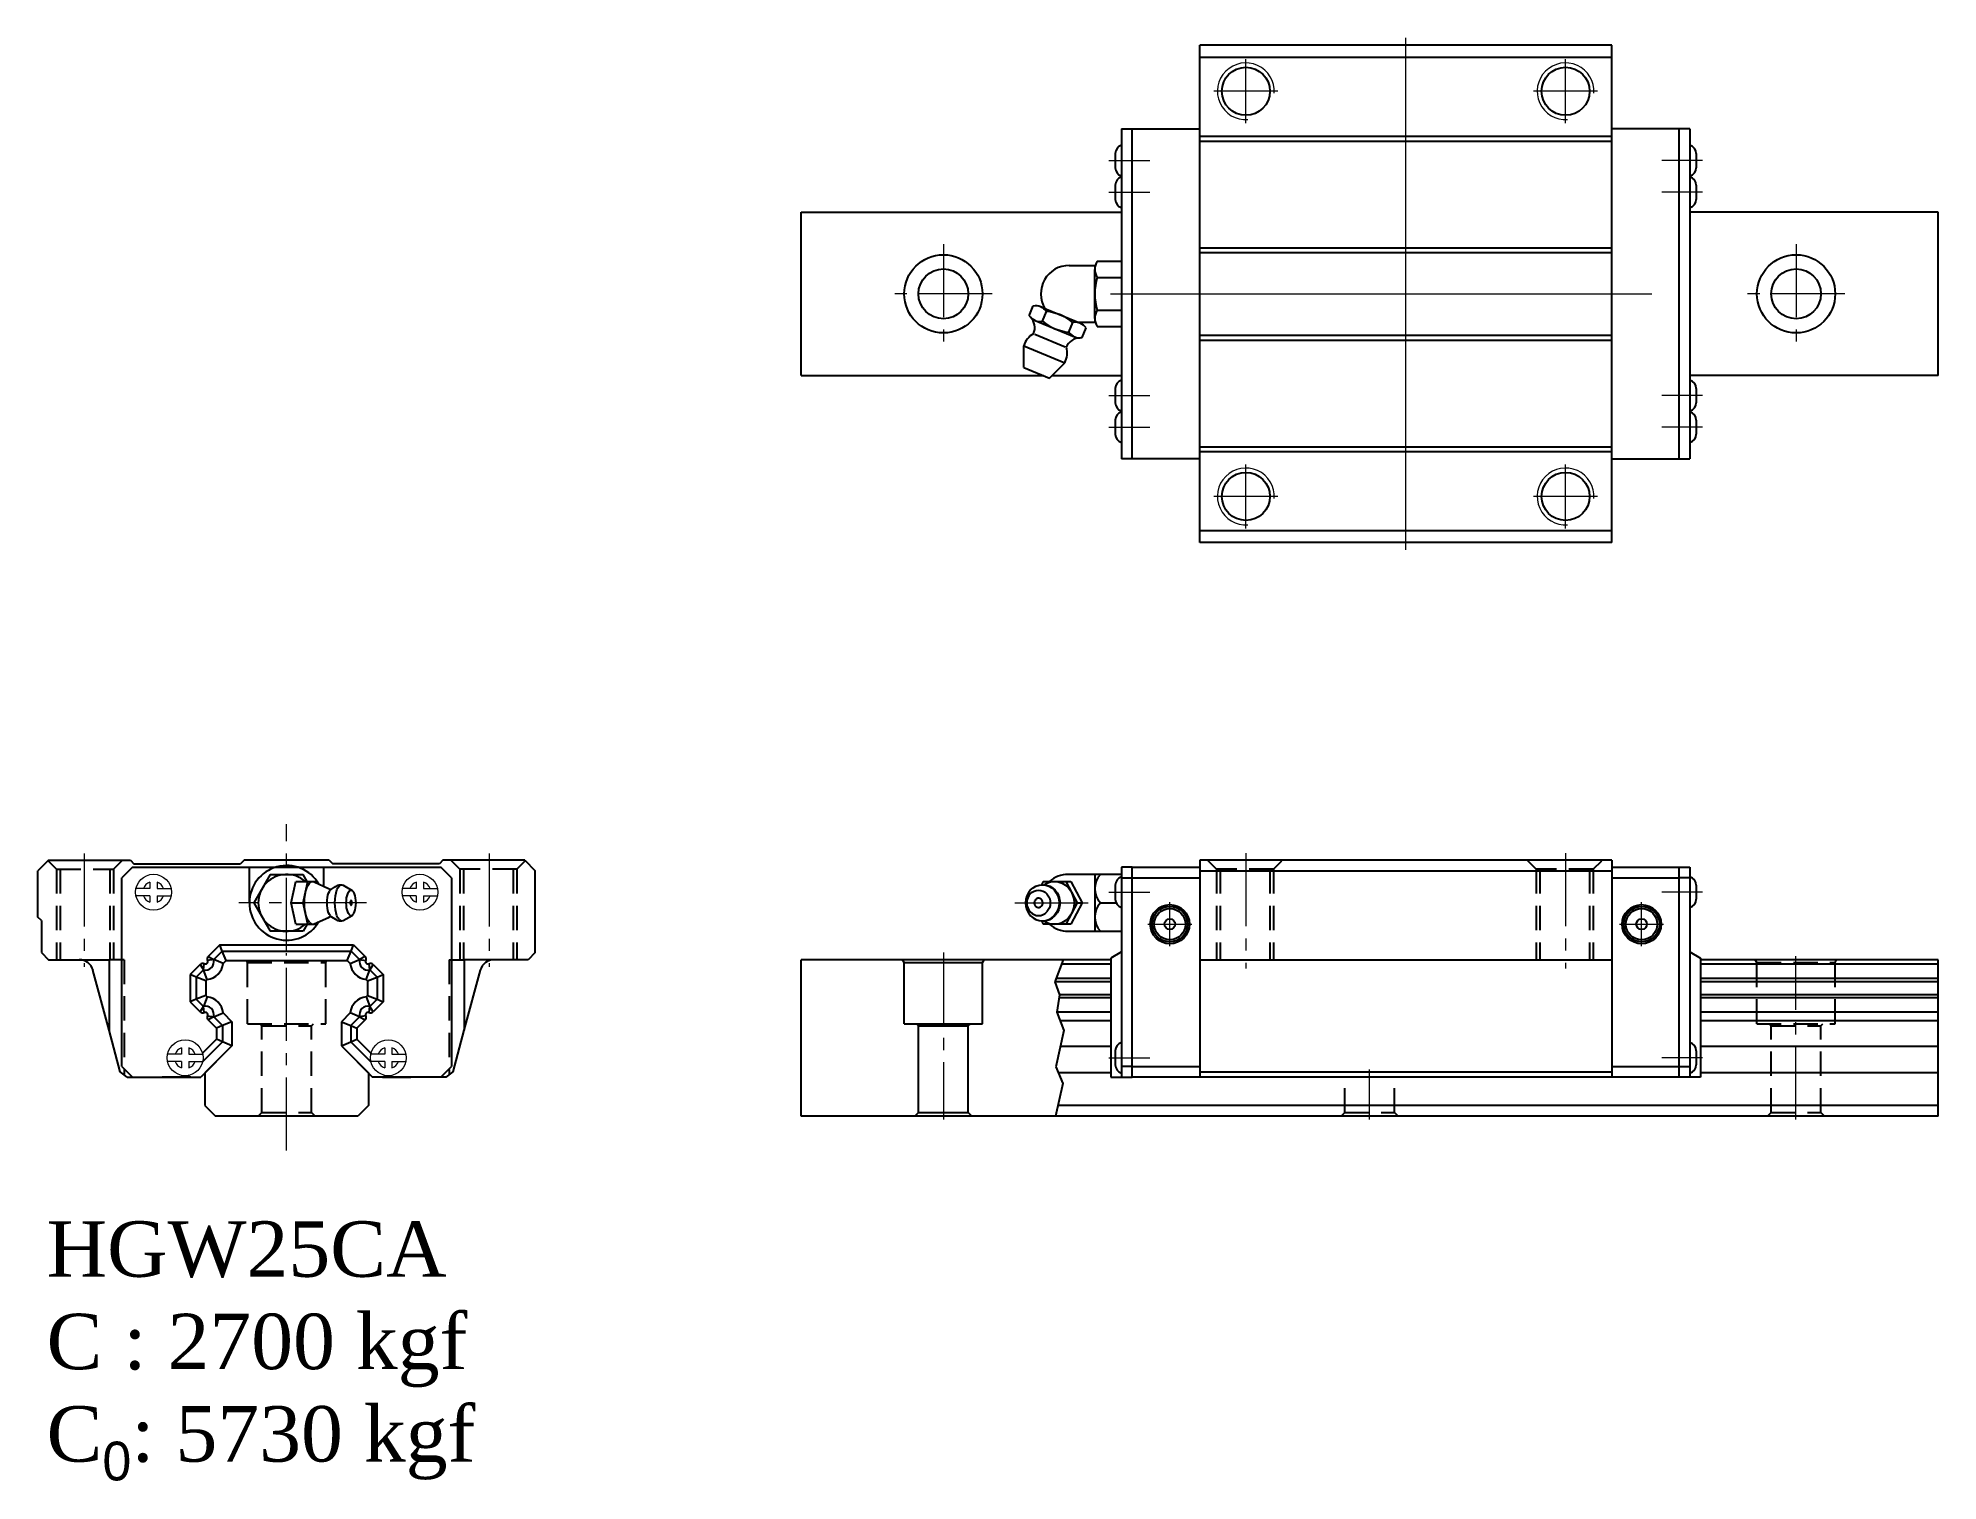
# Model space of a CAD drawing. Extents: x -35 to 232, y -57 to 146.
import ezdxf

# ---------------------------------------------------------------- set-up
doc = ezdxf.new("R2010")
doc.units = 0
doc.header["$LTSCALE"] = 2
doc.header["$MEASUREMENT"] = 0
doc.header["$PDSIZE"] = 0.001
doc.linetypes.add('CENTER2', pattern=[28.575, 19.05, -3.175, 3.175, -3.175])
doc.linetypes.add('DASHED2', pattern=[9.525, 6.35, -3.175])
doc.layers.get('0').update_dxf_attribs({"linetype": 'CONTINUOUS'})
doc.layers.add('中心線', color=4, linetype='CENTER2', lineweight=20)
doc.layers.add('指線', color=3, linetype='CONTINUOUS', lineweight=15)
doc.layers.add('建構線', color=1, linetype='CONTINUOUS')
doc.layers.add('虛線', color=6, linetype='DASHED2', plot=False)

# ---------------------------------------------------------------- blocks, each defined once
blk = doc.blocks.new('A$C5AC322EB')
blk.add_circle((0, 0), 3.38)
at = {"layer": '中心線'}
for p, q in [((0, -4.5), (0, 4.5)), ((-4.5, 0), (4.5, 0))]:
    blk.add_line(p, q, dxfattribs=at)
at = {"layer": '指線'}
blk.add_arc((0, 0), 4, 266.1774, 183.8226, dxfattribs=at)

msp = doc.modelspace()

# ---------------------------------------------------------------- linework, layer by layer
for p, q in [((186.51, 145.18), (128.51, 145.18)), ((128.51, 75.18), (128.51, 145.18)), ((186.51, 75.18), (186.51, 145.18)), ((128.51, 143.48), (186.51, 143.48)), ((117.51, 133.38), (117.51, 86.98)), ((128.51, 132.38), (186.51, 132.38)), ((128.51, 131.68), (186.51, 131.68)), ((197.51, 133.38), (197.51, 86.98)), ((116.62, 129.93), (116.62, 127.93)), ((198.39, 129.93), (198.39, 127.93)), ((116.62, 125.47), (116.62, 123.47)), ((198.39, 125.47), (198.39, 123.47)), ((72.43, 121.68), (117.51, 121.68)), ((232.43, 121.68), (197.53, 121.68)), ((128.51, 116.68), (186.51, 116.68)), ((128.51, 115.98), (186.51, 115.98)), ((128.51, 104.38), (186.51, 104.38)), ((128.51, 103.68), (186.51, 103.68)), ((72.43, 98.68), (106.55, 98.68)), ((107.7, 98.68), (117.51, 98.68)), ((116.62, 96.87), (116.62, 94.87)), ((232.43, 98.68), (197.53, 98.68)), ((198.39, 96.87), (198.39, 94.87)), ((116.62, 92.42), (116.62, 90.42)), ((198.39, 92.42), (198.39, 90.42)), ((128.51, 88.68), (186.51, 88.68)), ((128.51, 87.98), (186.51, 87.98)), ((128.51, 76.88), (186.51, 76.88)), ((186.51, 75.18), (128.51, 75.18)), ((117.51, 29.5), (117.51, 0)), ((119.01, 29.5), (117.51, 29.5)), ((196.01, 29.5), (197.51, 29.5)), ((197.51, 29.5), (197.51, 0)), ((116.62, 27), (116.62, 25)), ((117.51, 28), (119.01, 28)), ((197.51, 28), (196.01, 28)), ((198.39, 27), (198.39, 25)), ((117.51, 17.59), (116.01, 16.72)), ((116.01, 16.72), (116.01, 0)), ((197.51, 17.59), (199.01, 16.72)), ((199.01, 16.72), (199.01, 0)), ((116.62, 3.7), (116.62, 1.7)), ((198.39, 3.7), (198.39, 1.7)), ((116.01, 0), (119.01, 0)), ((119.01, 1.5), (117.51, 1.5)), ((196.01, 1.5), (197.51, 1.5)), ((199.01, 0), (196.01, 0))]:
    msp.add_line(p, q)
at = {"ltscale": 0.27}
for p, q in [((117.51, 133.38), (128.51, 133.38)), ((119.01, 86.98), (119.01, 133.38)), ((197.51, 133.38), (186.51, 133.38)), ((196.01, 86.98), (196.01, 133.38)), ((128.51, 86.98), (117.51, 86.98)), ((186.51, 86.98), (197.51, 86.98)), ((-33.5, 30.5), (-35, 29)), ((-33.5, 30.5), (-22, 30.5)), ((-21.7, 29.5), (-23.2, 28)), ((-22, 30.5), (-21.5, 30)), ((-21.7, 29.5), (21.7, 29.5)), ((-21.5, 30), (-6.5, 30)), ((-6, 30.5), (-6.5, 30)), ((6, 30.5), (-6, 30.5)), ((-5.25, 24.5), (-5.25, 29.5)), ((5.25, 26.82), (5.25, 29.5)), ((6, 30.5), (6.5, 30)), ((21.5, 30), (6.5, 30)), ((22, 30.5), (21.5, 30)), ((23.2, 28), (21.7, 29.5)), ((33.5, 30.5), (22, 30.5)), ((33.5, 30.5), (35, 29)), ((119.01, 0), (119.01, 29.5)), ((119.01, 29.5), (128.51, 29.5)), ((186.51, 30.5), (128.51, 30.5)), ((128.51, 30.5), (128.51, 0)), ((186.51, 30.5), (186.51, 0)), ((186.51, 29.5), (196.01, 29.5)), ((196.01, 0), (196.01, 29.5)), ((-35, 22.5), (-35, 29)), ((-23.2, 1.5), (-23.2, 28)), ((-2.31, 28.5), (-4.62, 24.5)), ((-2.31, 28.5), (2.31, 28.5)), ((0.64, 24.5), (1.3, 27.5)), ((1.3, 27.5), (4.32, 27.5)), ((2.89, 27.5), (2.31, 28.5)), ((2.33, 24.5), (2.99, 27.5)), ((2.84, 26.62), (3.01, 26.99)), ((3.01, 26.99), (3.21, 27.27)), ((3.21, 27.27), (3.43, 27.44)), ((3.43, 27.44), (3.65, 27.5)), ((3.65, 27.5), (3.88, 27.44)), ((3.88, 27.44), (5.88, 26.54)), ((4.38, 27.22), (4.32, 27.5)), ((6.33, 26.45), (6.89, 26.81)), ((6.72, 26.68), (6.89, 26.81)), ((6.89, 26.81), (7.21, 26.98)), ((7.21, 26.98), (7.4, 27.03)), ((7.22, 26.62), (7.39, 26.86)), ((7.39, 26.86), (7.57, 27)), ((7.4, 27.03), (7.76, 27.05)), ((7.57, 27), (7.76, 27.05)), ((7.76, 27.05), (7.95, 27)), ((7.95, 27), (9.21, 26.26)), ((23.2, 28), (23.2, 1.5)), ((35, 17.5), (35, 29)), ((105.06, 26.62), (105.46, 26.86)), ((105.46, 26.86), (105.91, 27)), ((105.91, 27), (106.37, 27.05)), ((106.47, 27.5), (106.22, 27.04)), ((106.37, 27.05), (106.83, 27)), ((106.47, 27.5), (110.37, 27.5)), ((106.59, 27.03), (107.01, 27.27)), ((106.83, 27), (106.97, 26.98)), ((106.83, 27), (107.27, 26.86)), ((106.97, 26.98), (107.41, 26.83)), ((107.01, 27.27), (107.53, 27.44)), ((107.27, 26.86), (107.68, 26.62)), ((107.41, 26.83), (107.81, 26.6)), ((107.53, 27.44), (108.07, 27.5)), ((108.07, 27.5), (108.61, 27.44)), ((108.61, 27.44), (109.13, 27.27)), ((109.13, 27.27), (109.61, 26.99)), ((109.61, 26.99), (110.03, 26.62)), ((109.67, 27.5), (111.27, 24.5)), ((117.51, 28.5), (110, 28.5)), ((110.37, 27.5), (111.97, 24.5)), ((113.75, 28.5), (113.75, 20.5)), ((119.01, 28), (128.51, 28)), ((128.51, 29), (186.51, 29)), ((186.51, 28), (196.01, 28)), ((-4.62, 24.5), (-2.31, 20.5)), ((0.64, 24.5), (2.33, 24.5)), ((1.3, 21.5), (0.64, 24.5)), ((2.99, 21.5), (2.33, 24.5)), ((2.5, 24.5), (2.53, 25.09)), ((2.53, 23.91), (2.5, 24.5)), ((2.53, 25.09), (2.59, 25.65)), ((2.59, 25.65), (2.7, 26.17)), ((2.7, 26.17), (2.84, 26.62)), ((5.68, 24.5), (5.7, 24.88)), ((5.7, 24.12), (5.68, 24.5)), ((5.7, 24.88), (5.74, 25.25)), ((5.74, 23.75), (5.7, 24.12)), ((5.74, 25.25), (5.81, 25.58)), ((5.81, 25.58), (5.9, 25.88)), ((5.88, 26.54), (6.12, 26.44)), ((5.9, 25.88), (6.01, 26.12)), ((6.01, 26.12), (6.14, 26.3)), ((6.12, 26.44), (6.33, 26.45)), ((6.14, 26.3), (6.28, 26.41)), ((6.28, 26.41), (6.33, 26.45)), ((6.79, 24.5), (6.81, 25)), ((6.81, 24), (6.79, 24.5)), ((6.81, 25), (6.86, 25.48)), ((6.86, 25.48), (6.95, 25.92)), ((6.95, 25.92), (7.07, 26.31)), ((7.07, 26.31), (7.22, 26.62)), ((8.39, 24.5), (8.4, 24.85)), ((8.4, 24.15), (8.39, 24.5)), ((8.4, 24.85), (8.44, 25.19)), ((8.44, 23.81), (8.4, 24.15)), ((8.44, 25.19), (8.5, 25.5)), ((8.5, 25.5), (8.59, 25.77)), ((8.59, 25.77), (8.69, 25.99)), ((8.69, 25.99), (8.81, 26.16)), ((8.81, 26.16), (8.94, 26.26)), ((8.94, 26.26), (9.07, 26.29)), ((9.07, 26.29), (9.21, 26.26)), ((9.21, 26.26), (9.33, 26.16)), ((9.45, 25.99), (9.33, 26.16)), ((9.56, 25.77), (9.45, 25.99)), ((9.64, 25.5), (9.56, 25.77)), ((9.7, 25.19), (9.64, 25.5)), ((9.74, 24.85), (9.7, 25.19)), ((9.7, 23.81), (9.74, 24.15)), ((9.76, 24.5), (9.74, 24.85)), ((9.74, 24.15), (9.76, 24.5)), ((104.05, 25), (104.01, 24.5)), ((104.01, 24.5), (104.05, 24)), ((104.19, 25.48), (104.05, 25)), ((104.2, 24.85), (104.17, 24.5)), ((104.17, 24.5), (104.2, 24.15)), ((104.41, 25.92), (104.19, 25.48)), ((104.3, 25.19), (104.2, 24.85)), ((104.2, 24.15), (104.3, 23.81)), ((104.45, 25.5), (104.3, 25.19)), ((104.7, 26.31), (104.41, 25.92)), ((104.66, 25.77), (104.45, 25.5)), ((104.66, 25.77), (104.91, 25.99)), ((104.7, 26.31), (105.06, 26.62)), ((104.91, 25.99), (105.19, 26.16)), ((105.17, 26.14), (105.17, 26.14)), ((105.19, 26.16), (105.5, 26.26)), ((105.5, 26.26), (105.83, 26.29)), ((105.83, 26.29), (106.15, 26.26)), ((106.15, 26.26), (106.46, 26.16)), ((106.46, 26.16), (106.75, 25.99)), ((106.75, 25.99), (107, 25.77)), ((107, 25.77), (107.2, 25.5)), ((107.2, 25.5), (107.35, 25.19)), ((107.35, 25.19), (107.45, 24.85)), ((107.45, 24.15), (107.35, 23.81)), ((107.45, 24.85), (107.48, 24.5)), ((107.48, 24.5), (107.45, 24.15)), ((107.68, 26.62), (108.04, 26.31)), ((107.81, 26.6), (108.17, 26.29)), ((108.04, 26.31), (108.33, 25.92)), ((108.17, 26.29), (108.46, 25.9)), ((108.33, 25.92), (108.55, 25.48)), ((108.46, 25.9), (108.67, 25.47)), ((108.55, 25.48), (108.68, 25)), ((108.67, 25.47), (108.8, 24.99)), ((108.68, 25), (108.73, 24.5)), ((108.73, 24.5), (108.68, 24)), ((108.8, 24.99), (108.85, 24.5)), ((108.85, 24.5), (108.8, 24.01)), ((111.27, 24.5), (109.67, 21.5)), ((110.03, 26.62), (110.37, 26.17)), ((110.37, 26.17), (110.63, 25.65)), ((111.97, 24.5), (110.37, 21.5)), ((110.63, 25.65), (110.79, 25.09)), ((110.79, 25.09), (110.84, 24.5)), ((110.84, 24.5), (110.79, 23.91)), ((111.27, 24.5), (111.97, 24.5)), ((114.53, 24.5), (116.74, 24.5)), ((-34.5, 22), (-35, 22.5)), ((-34.5, 22), (-34.5, 17.5)), ((1.3, 21.5), (4.32, 21.5)), ((2.89, 21.5), (2.31, 20.5)), ((2.59, 23.35), (2.53, 23.91)), ((2.7, 22.83), (2.59, 23.35)), ((2.84, 22.38), (2.7, 22.83)), ((3.01, 22.01), (2.84, 22.38)), ((3.21, 21.73), (3.01, 22.01)), ((3.21, 21.73), (3.43, 21.56)), ((3.43, 21.56), (3.65, 21.5)), ((3.65, 21.5), (3.88, 21.56)), ((3.88, 21.56), (5.88, 22.46)), ((4.32, 21.5), (4.38, 21.78)), ((5.81, 23.42), (5.74, 23.75)), ((5.9, 23.12), (5.81, 23.42)), ((5.88, 22.46), (6.12, 22.56)), ((6.01, 22.88), (5.9, 23.12)), ((6.14, 22.7), (6.01, 22.88)), ((6.07, 22.56), (6.12, 22.56)), ((6.12, 22.56), (6.33, 22.55)), ((6.14, 22.7), (6.28, 22.59)), ((6.28, 22.59), (6.33, 22.55)), ((6.33, 22.55), (6.89, 22.19)), ((6.86, 23.52), (6.81, 24)), ((6.95, 23.08), (6.86, 23.52)), ((6.89, 22.19), (7.21, 22.02)), ((7.07, 22.69), (6.95, 23.08)), ((7.22, 22.38), (7.07, 22.69)), ((7.21, 22.02), (7.4, 21.97)), ((7.39, 22.14), (7.22, 22.38)), ((7.39, 22.14), (7.57, 22)), ((7.4, 21.97), (7.76, 21.95)), ((7.57, 22), (7.76, 21.95)), ((7.76, 21.95), (7.95, 22)), ((7.95, 22), (9.21, 22.74)), ((8.5, 23.5), (8.44, 23.81)), ((8.59, 23.23), (8.5, 23.5)), ((8.69, 23.01), (8.59, 23.23)), ((8.81, 22.84), (8.69, 23.01)), ((8.8, 22.86), (8.8, 22.86)), ((8.81, 22.84), (8.94, 22.74)), ((8.94, 22.74), (9.07, 22.71)), ((9.07, 22.71), (9.21, 22.74)), ((9.21, 22.74), (9.33, 22.84)), ((9.33, 22.84), (9.45, 23.01)), ((9.45, 23.01), (9.56, 23.23)), ((9.56, 23.23), (9.64, 23.5)), ((9.64, 23.5), (9.7, 23.81)), ((104.05, 24), (104.19, 23.52)), ((104.19, 23.52), (104.41, 23.08)), ((104.3, 23.81), (104.45, 23.5)), ((104.41, 23.08), (104.7, 22.69)), ((104.45, 23.5), (104.66, 23.23)), ((104.66, 23.23), (104.91, 23.01)), ((104.7, 22.69), (105.06, 22.38)), ((104.91, 23.01), (105.19, 22.84)), ((105.06, 22.38), (105.46, 22.14)), ((105.17, 22.86), (105.17, 22.86)), ((105.19, 22.84), (105.5, 22.74)), ((105.46, 22.14), (105.91, 22)), ((105.5, 22.74), (105.83, 22.71)), ((105.83, 22.71), (106.15, 22.74)), ((105.91, 22), (106.37, 21.95)), ((106.15, 22.74), (106.46, 22.84)), ((106.22, 21.96), (106.47, 21.5)), ((106.37, 21.95), (106.83, 22)), ((106.46, 22.84), (106.75, 23.01)), ((110.37, 21.5), (106.47, 21.5)), ((106.59, 21.97), (107.01, 21.73)), ((106.75, 23.01), (107, 23.23)), ((106.83, 22), (107.27, 22.14)), ((106.83, 22), (106.97, 22.02)), ((106.97, 22.02), (107.41, 22.17)), ((107.2, 23.5), (107, 23.23)), ((107.01, 21.73), (107.53, 21.56)), ((107.35, 23.81), (107.2, 23.5)), ((107.27, 22.14), (107.68, 22.38)), ((107.41, 22.17), (107.81, 22.4)), ((107.53, 21.56), (108.07, 21.5)), ((107.68, 22.38), (108.04, 22.69)), ((107.81, 22.4), (108.17, 22.71)), ((108.33, 23.08), (108.04, 22.69)), ((108.07, 21.5), (108.61, 21.56)), ((108.46, 23.1), (108.17, 22.71)), ((108.55, 23.52), (108.33, 23.08)), ((108.67, 23.53), (108.46, 23.1)), ((108.68, 24), (108.55, 23.52)), ((108.61, 21.56), (109.13, 21.73)), ((108.8, 24.01), (108.67, 23.53)), ((109.13, 21.73), (109.61, 22.01)), ((109.61, 22.01), (110.03, 22.38)), ((110.37, 22.83), (110.03, 22.38)), ((110.63, 23.35), (110.37, 22.83)), ((110.79, 23.91), (110.63, 23.35)), ((2.31, 20.5), (-2.31, 20.5)), ((110, 20.5), (117.51, 20.5)), ((-34.5, 17.5), (-33.5, 16.5)), ((-33.5, 16.5), (-25, 16.5)), ((-25, 16.5), (-25, 6.6)), ((-10.27, 16.51), (-11.14, 16.39)), ((-9.42, 18.59), (-11.04, 16.96)), ((-11.04, 16.96), (-10.27, 16.51)), ((-9.06, 17.72), (-10.27, 16.51)), ((-8.93, 15.98), (-10.27, 16.51)), ((-9.42, 18.59), (9.42, 18.59)), ((-9.06, 17.72), (-9.42, 18.59)), ((-8.51, 16.4), (-9.06, 17.72)), ((-9.06, 17.72), (9.06, 17.72)), ((-8.51, 16.4), (-8.93, 15.98)), ((-8.51, 16.4), (-8.93, 15.98)), ((-8.51, 16.4), (8.51, 16.4)), ((-8.51, 16.4), (8.51, 16.4)), ((8.51, 16.4), (9.06, 17.72)), ((8.51, 16.4), (8.93, 15.98)), ((8.51, 16.4), (8.93, 15.98)), ((8.93, 15.98), (10.27, 16.51)), ((9.06, 17.72), (9.42, 18.59)), ((9.06, 17.72), (10.27, 16.51)), ((9.42, 18.59), (11.04, 16.96)), ((11.04, 16.96), (10.27, 16.51)), ((10.27, 16.51), (11.14, 16.39)), ((34, 16.5), (25, 16.5)), ((25, 16.5), (25, 6.6)), ((35, 17.5), (34, 16.5)), ((116.01, 16.5), (72.43, 16.5)), ((72.43, -5.5), (72.43, 16.5)), ((86.93, 16.1), (86.7, 16.5)), ((86.93, 7.5), (86.93, 16.1)), ((86.93, 16.1), (97.93, 16.1)), ((97.93, 16.1), (98.16, 16.5)), ((97.93, 7.5), (97.93, 16.1)), ((128.51, 16.5), (186.51, 16.5)), ((232.43, 16.5), (199.01, 16.5)), ((232.43, -5.5), (232.43, 16.5)), ((232.43, -5.5), (232.43, 16.5)), ((-25, 6.6), (-27.26, 15.02)), ((-12.17, 15.84), (-13.59, 14.42)), ((-13.59, 14.42), (-13.59, 10.57)), ((-12.73, 14.06), (-13.59, 14.42)), ((-11.71, 15.07), (-12.73, 14.06)), ((-11.4, 13.51), (-12.73, 14.06)), ((-12.73, 14.06), (-12.73, 10.93)), ((-12.17, 15.84), (-11.71, 15.07)), ((-11.71, 15.07), (-11.6, 15.94)), ((-11.18, 13.73), (-11.71, 15.07)), ((-11.18, 13.73), (-11.4, 13.51)), ((-11.18, 13.73), (-11.4, 13.51)), ((-11.4, 13.51), (-11.4, 11.48)), ((-11.4, 13.51), (-11.4, 11.48)), ((11.18, 13.73), (11.71, 15.07)), ((11.18, 13.73), (11.4, 13.51)), ((11.18, 13.73), (11.4, 13.51)), ((11.4, 13.51), (12.72, 14.06)), ((11.4, 13.51), (11.4, 11.48)), ((11.4, 13.51), (11.4, 11.48)), ((11.71, 15.07), (11.6, 15.94)), ((12.17, 15.84), (11.71, 15.07)), ((11.71, 15.07), (12.72, 14.06)), ((12.17, 15.84), (13.59, 14.42)), ((12.72, 14.06), (13.59, 14.42)), ((12.72, 14.06), (12.72, 10.93)), ((13.59, 14.42), (13.59, 10.57)), ((25, 6.6), (27.26, 15.02)), ((116.01, 13.41), (108.13, 13.41)), ((116.01, 13.84), (108.29, 13.84)), ((116.01, 15.86), (109.06, 15.86)), ((232.43, 15.86), (199.01, 15.86)), ((232.43, 13.84), (199.01, 13.84)), ((232.43, 13.41), (199.01, 13.41)), ((-12.73, 10.93), (-13.59, 10.57)), ((-11.4, 11.48), (-12.73, 10.93)), ((-12.73, 10.93), (-11.72, 9.93)), ((-11.19, 11.27), (-11.72, 9.93)), ((-11.4, 11.48), (-11.19, 11.27)), ((-11.4, 11.48), (-11.19, 11.27)), ((11.4, 11.48), (11.19, 11.27)), ((11.4, 11.48), (11.19, 11.27)), ((11.19, 11.27), (11.72, 9.93)), ((11.4, 11.48), (12.72, 10.93)), ((12.72, 10.93), (11.72, 9.93)), ((12.72, 10.93), (13.59, 10.57)), ((116.01, 11.16), (108.73, 11.16)), ((116.01, 11.58), (108.79, 11.58)), ((232.43, 11.58), (199.01, 11.58)), ((232.43, 11.16), (199.01, 11.16)), ((-13.59, 10.57), (-12.17, 9.16)), ((-12.17, 9.16), (-11.72, 9.93)), ((-11.6, 9.06), (-11.72, 9.93)), ((-11.14, 8.61), (-10.27, 8.48)), ((-10.27, 8.48), (-11.05, 8.03)), ((-11.05, 8.03), (-9.89, 6.87)), ((-10.27, 8.48), (-8.93, 9.01)), ((-10.27, 8.48), (-9.03, 7.23)), ((-8.93, 9.01), (-7.7, 7.78)), ((-8.93, 9.01), (-7.7, 7.78)), ((8.93, 9.01), (7.7, 7.78)), ((8.93, 9.01), (7.7, 7.78)), ((10.27, 8.48), (8.93, 9.01)), ((10.27, 8.48), (9.02, 7.23)), ((11.05, 8.03), (9.89, 6.87)), ((11.14, 8.61), (10.27, 8.48)), ((10.27, 8.48), (11.05, 8.03)), ((11.6, 9.06), (11.72, 9.93)), ((12.17, 9.16), (11.72, 9.93)), ((13.59, 10.57), (12.17, 9.16)), ((116.01, 9.13), (108.42, 9.13)), ((232.43, 9.13), (199.01, 9.13)), ((-23.43, 0.74), (-25, 6.6)), ((-9.03, 7.23), (-9.89, 6.87)), ((-9.89, 6.87), (-9.89, 5.31)), ((-7.7, 7.78), (-9.03, 7.23)), ((-9.03, 7.23), (-9.03, 4.95)), ((-7.7, 7.78), (-7.7, 4.4)), ((-7.7, 7.78), (-7.7, 4.4)), ((7.7, 7.78), (9.02, 7.23)), ((7.7, 7.78), (7.7, 4.4)), ((7.7, 7.78), (7.7, 4.4)), ((9.02, 7.23), (9.02, 4.95)), ((9.02, 7.23), (9.89, 6.87)), ((9.89, 6.87), (9.89, 5.31)), ((23.43, 0.74), (25, 6.6)), ((86.93, 7.5), (97.93, 7.5)), ((88.63, 7.5), (88.93, 7.2)), ((88.93, 7.2), (95.93, 7.2)), ((88.93, -5), (88.93, 7.2)), ((95.93, 7.2), (96.23, 7.5)), ((95.93, -5), (95.93, 7.2)), ((116.01, 7.88), (108.88, 7.88)), ((232.43, 7.88), (199.01, 7.88)), ((-7.7, 4.4), (-12.1, 0)), ((-9.89, 5.31), (-11.88, 3.32)), ((-9.03, 4.95), (-11.87, 2.1)), ((-7.7, 4.4), (-11.5, 0.6)), ((-9.03, 4.95), (-9.89, 5.31)), ((-7.7, 4.4), (-9.03, 4.95)), ((7.7, 4.4), (9.02, 4.95)), ((7.7, 4.4), (12.1, 0)), ((7.7, 4.4), (11.5, 0.6)), ((9.02, 4.95), (9.89, 5.31)), ((9.02, 4.95), (11.87, 2.1)), ((9.89, 5.31), (11.88, 3.32)), ((116.01, 4.3), (108.9, 4.3)), ((232.43, 4.3), (199.01, 4.3)), ((-22.47, 0), (-23.43, 0.74)), ((-23.2, 1.5), (-21.7, 0)), ((-13.7, 0.27), (-13.97, 0)), ((13.7, 0.27), (13.97, 0)), ((21.7, 0), (23.2, 1.5)), ((22.47, 0), (23.43, 0.74)), ((116.01, 0.6), (108.61, 0.6)), ((119.01, 1.5), (128.51, 1.5)), ((196.01, 0), (119.01, 0)), ((128.51, 0.74), (186.51, 0.74)), ((186.51, 1.5), (196.01, 1.5)), ((232.43, 0.6), (199.01, 0.6)), ((-22.47, 0), (-12.1, 0)), ((-13.5, 0), (-17.5, 0)), ((22.47, 0), (12.1, 0)), ((13.5, 0), (17.5, 0)), ((88.43, -5.5), (88.93, -5)), ((88.93, -5), (95.93, -5)), ((95.93, -5), (96.43, -5.5)), ((152.43, -4), (108.54, -4)), ((232.43, -4), (146.37, -4)), ((148.43, -5.5), (72.43, -5.5)), ((232.43, -5.5), (146.22, -5.5))]:
    msp.add_line(p, q, dxfattribs=at)
at = {"color": 0, "ltscale": 0.27}
for p, q in [((72.43, 98.68), (72.43, 121.68)), ((232.43, 98.68), (232.43, 121.68)), ((-11.5, 0.6), (-11.5, -4)), ((11.5, 0.6), (11.5, -4)), ((-11.5, -4), (-10, -5.5)), ((11.5, -4), (10, -5.5)), ((10, -5.5), (-10, -5.5))]:
    msp.add_line(p, q, dxfattribs=at)
at = {"linetype": 'Continuous'}
for p, q in [((110.15, 114.18), (113.82, 114.18)), ((113.75, 106.73), (113.75, 113.63)), ((114.08, 114.78), (117.51, 114.78)), ((114.08, 112.48), (117.51, 112.48)), ((104.51, 107.1), (105.09, 108.48)), ((106.13, 108.37), (111.71, 106.06)), ((106.37, 106.33), (106.95, 107.71)), ((114.08, 107.88), (117.51, 107.88)), ((105.31, 104.5), (109.56, 102.74)), ((105.33, 106.44), (110.91, 104.13)), ((110.09, 104.79), (110.66, 106.17)), ((111.28, 106.18), (113.82, 106.18)), ((111.95, 104.02), (112.52, 105.4)), ((114.08, 105.58), (117.51, 105.58)), ((103.75, 102.87), (109.51, 100.48)), ((103.75, 99.84), (103.75, 102.87)), ((103.75, 99.84), (107.36, 98.34)), ((107.36, 98.34), (109.51, 100.48))]:
    msp.add_line(p, q, dxfattribs=at)
at = {"ltscale": 0.27}
for points in [[(8.95, 24.5), (8.99, 24.28), (9.02, 24.22), (9.05, 24.19), (9.09, 24.19), (9.13, 24.22), (9.16, 24.28), (9.19, 24.41), (9.19, 24.5), (9.16, 24.72), (9.12, 24.78), (9.09, 24.81), (9.05, 24.81), (9.02, 24.78), (8.99, 24.72), (8.96, 24.59), (8.95, 24.5)], [(106.42, 24.5), (106.38, 24.71), (106.34, 24.82), (106.28, 24.91), (106.2, 25), (106.11, 25.06), (106.01, 25.11), (105.88, 25.14), (105.75, 25.14), (105.65, 25.11), (105.53, 25.05), (105.42, 24.96), (105.33, 24.85), (105.27, 24.73), (105.25, 24.63), (105.23, 24.5), (105.27, 24.29), (105.31, 24.18), (105.37, 24.09), (105.45, 24), (105.55, 23.94), (105.64, 23.89), (105.78, 23.86), (105.9, 23.86), (106.01, 23.89), (106.12, 23.95), (106.23, 24.04), (106.32, 24.15), (106.38, 24.27), (106.41, 24.37), (106.42, 24.5)]]:
    msp.add_lwpolyline(points, dxfattribs=at)
for centre, radius in [((92.43, 110.18), 5.5), ((212.45, 110.18), 5.5), ((92.43, 110.18), 3.5), ((212.45, 110.18), 3.5)]:
    msp.add_circle(centre, radius)
for centre, radius in [((124.31, 21.5), 2.75), ((190.71, 21.5), 2.75), ((124.31, 21.5), 2.5), ((124.31, 21.5), 2.2), ((124.31, 21.5), 0.75), ((190.71, 21.5), 2.5), ((190.71, 21.5), 2.2), ((190.71, 21.5), 0.75)]:
    msp.add_circle(centre, radius, dxfattribs=at)
for centre, start, end in [((117.84, 129.91), 105.963, 179.0724), ((197.17, 129.91), 0.9276, 74.037), ((117.84, 127.95), 180.9276, 254.037), ((117.84, 125.46), 105.963, 179.0724), ((197.17, 127.95), 285.963, 359.0724), ((197.17, 125.46), 0.9276, 74.037), ((117.84, 123.49), 180.9276, 254.037), ((197.17, 123.49), 285.963, 359.0724), ((117.84, 96.86), 105.963, 179.0724), ((197.17, 96.86), 0.9276, 74.037), ((117.84, 94.89), 180.9276, 254.037), ((197.17, 94.89), 285.963, 359.0724), ((117.84, 92.41), 105.963, 179.0724), ((197.17, 92.41), 0.9276, 74.037), ((117.84, 90.44), 180.9276, 254.037), ((197.17, 90.44), 285.963, 359.0724), ((117.84, 26.98), 105.963, 179.0724), ((197.17, 26.98), 0.9276, 74.037), ((117.84, 25.02), 180.9276, 254.037), ((197.17, 25.02), 285.963, 359.0724), ((117.84, 3.68), 105.963, 179.0724), ((197.17, 3.68), 0.9276, 74.037), ((117.84, 1.72), 180.9276, 254.037), ((197.17, 1.72), 285.963, 359.0724)]:
    msp.add_arc(centre, 1.22, start, end)
at = {"linetype": 'Continuous'}
for centre, radius, start, end in [((110.15, 110.18), 4, 90, 210.8352), ((115.86, 113.63), 2.12, 147.1328, 212.8672), ((121.71, 110.18), 7.97, 163.2213, 196.7787), ((106.04, 108.15), 1.85, 214.6328, 280.3672), ((105.42, 106.65), 1.85, 34.6328, 100.3672), ((106.25, 100.77), 6.97, 50.7213, 84.2787), ((115.86, 106.73), 2.12, 147.1328, 212.8672), ((106.49, 102.06), 2.86, 118.5865, 163.5865), ((103.24, 105.42), 2.06, 335.8479, 45.8479), ((110.79, 111.72), 6.97, 230.7213, 264.2787), ((111.62, 105.84), 1.85, 214.6328, 280.3672), ((111, 104.34), 1.85, 34.6328, 100.3672), ((107, 101.85), 2.86, 331.4135, 16.4135), ((111.66, 101.93), 2.06, 89.1521, 159.1521)]:
    msp.add_arc(centre, radius, start, end, dxfattribs=at)
at = {"ltscale": 0.27}
for centre, radius, start, end in [((0, 24.5), 5.25, 30.2433, 329.7567), ((0, 24.5), 4, 48.5904, 311.4096), ((110, 24.5), 4, 90, 131.4096), ((116.7, 26.5), 2.95, 137.3886, 222.6114), ((116.7, 22.5), 2.95, 137.3886, 222.6114), ((110, 24.5), 4, 228.5904, 270), ((-29.19, 14.5), 2, 15, 90), ((-11.45, 16.24), 1.21, 257.1573, 12.8428), ((-11.45, 16.24), 0.34, 244.2077, 25.7923), ((-10.69, 16.61), 0.5, 135, 205.7923), ((11.45, 16.24), 1.21, 167.1572, 282.8427), ((10.69, 16.61), 0.5, 334.2077, 45), ((11.45, 16.24), 0.34, 154.2077, 295.7923), ((29.19, 14.5), 2, 90, 165), ((-11.81, 15.49), 0.5, 64.2077, 135), ((-11.45, 16.24), 2.53, 276.0063, 353.9937), ((-11.45, 16.24), 2.53, 276.0063, 353.9937), ((11.45, 16.24), 2.53, 186.0063, 263.9937), ((11.45, 16.24), 2.53, 186.0063, 263.9937), ((11.81, 15.49), 0.5, 45, 115.7923), ((-11.45, 8.76), 2.53, 5.7292, 84.2708), ((-11.45, 8.76), 2.53, 5.7292, 84.2708), ((11.45, 8.76), 2.53, 95.7292, 174.2708), ((11.45, 8.76), 2.53, 95.7292, 174.2708), ((-11.82, 9.51), 0.5, 225, 296.3491), ((-11.45, 8.76), 1.21, 346.7246, 103.2754), ((-11.45, 8.76), 0.34, 333.6509, 116.3491), ((-10.69, 8.38), 0.5, 153.6509, 225), ((11.45, 8.76), 1.21, 76.7246, 193.2754), ((10.69, 8.38), 0.5, 315, 26.3491), ((11.45, 8.76), 0.34, 63.6509, 206.3491), ((11.82, 9.51), 0.5, 243.6509, 315)]:
    msp.add_arc(centre, radius, start, end, dxfattribs=at)
for p in [(9.76, 24.5), (104.01, 24.5)]:
    msp.add_point(p)
at = {"layer": '中心線', "ltscale": 2}
for p, q in [((157.51, 74.18), (157.51, 146.18)), ((115.95, 110.18), (199.39, 110.18))]:
    msp.add_line(p, q, dxfattribs=at)
at = {"layer": '中心線'}
for p, q in [((115.72, 128.93), (121.48, 128.93)), ((199.29, 128.93), (193.54, 128.93)), ((115.72, 124.47), (121.48, 124.47)), ((199.29, 124.47), (193.54, 124.47)), ((115.72, 95.87), (121.48, 95.87)), ((199.29, 95.87), (193.54, 95.87)), ((115.72, 91.42), (121.48, 91.42)), ((199.29, 91.42), (193.54, 91.42)), ((115.72, 26), (121.48, 26)), ((199.29, 26), (193.54, 26)), ((115.72, 2.7), (121.48, 2.7)), ((199.29, 2.7), (193.54, 2.7))]:
    msp.add_line(p, q, dxfattribs=at)
at = {"layer": '中心線', "ltscale": 0.27}
for p, q in [((92.43, 117.18), (92.43, 103.17)), ((212.45, 117.18), (212.45, 103.17)), ((99.31, 110.18), (85.55, 110.18)), ((219.33, 110.18), (205.57, 110.18)), ((0, 17.75), (0, 35.57)), ((-28.5, 31.45), (-28.5, 15.5)), ((28.5, 31.45), (28.5, 15.5)), ((135.01, 31.5), (135.01, 15.26)), ((180.01, 31.5), (180.01, 15.26)), ((11.26, 24.5), (-6.75, 24.5)), ((102.51, 24.5), (116.74, 24.5)), ((124.31, 18.39), (124.31, 24.61)), ((190.71, 18.39), (190.71, 24.61)), ((121.21, 21.5), (127.41, 21.5)), ((187.61, 21.5), (193.81, 21.5)), ((0, -10.35), (0, 17.4)), ((92.43, 17.5), (92.43, -6)), ((212.43, -6), (212.43, 17)), ((152.43, -6), (152.43, 1.07))]:
    msp.add_line(p, q, dxfattribs=at)
at = {"layer": '建構線', "ltscale": 0.27}
for p, q in [((109.3, 16.5), (108.13, 13.41)), ((108.13, 13.41), (108.79, 11.58)), ((108.79, 11.58), (108.42, 9.13)), ((108.42, 9.13), (109.38, 6.55)), ((109.38, 6.55), (108.28, 1.42)), ((108.28, 1.42), (109.23, -0.93)), ((109.23, -0.93), (108.2, -5.5))]:
    msp.add_line(p, q, dxfattribs=at)
at = {"layer": '指線', "ltscale": 0.27}
for p, q in [((-19.25, 27.42), (-19.25, 26.5)), ((-18.24, 27.42), (-18.24, 26.5)), ((18.25, 27.42), (18.25, 26.5)), ((19.26, 27.42), (19.26, 26.5)), ((-19.25, 26.5), (-21.21, 26.5)), ((-19.25, 25.5), (-21.21, 25.5)), ((-19.25, 25.5), (-19.25, 24.58)), ((-18.24, 26.5), (-16.28, 26.5)), ((-18.24, 25.5), (-18.24, 24.58)), ((-18.24, 25.5), (-16.28, 25.5)), ((18.25, 26.5), (16.29, 26.5)), ((18.25, 25.5), (16.29, 25.5)), ((18.25, 25.5), (18.25, 24.58)), ((19.26, 26.5), (21.22, 26.5)), ((19.26, 25.5), (21.22, 25.5)), ((19.26, 25.5), (19.26, 24.58)), ((-14.8, 3.2), (-16.76, 3.2)), ((-14.8, 4.12), (-14.8, 3.2)), ((-13.79, 4.12), (-13.79, 3.2)), ((-13.79, 3.2), (-11.83, 3.2)), ((13.8, 3.2), (11.84, 3.2)), ((13.8, 4.12), (13.8, 3.2)), ((14.81, 4.12), (14.81, 3.2)), ((14.81, 3.2), (16.77, 3.2)), ((-14.8, 2.2), (-16.76, 2.2)), ((-14.8, 2.2), (-14.8, 1.28)), ((-13.79, 2.2), (-13.79, 1.28)), ((-13.79, 2.2), (-11.83, 2.2)), ((13.8, 2.2), (11.84, 2.2)), ((13.8, 2.2), (13.8, 1.28)), ((14.81, 2.2), (14.81, 1.28)), ((14.81, 2.2), (16.77, 2.2))]:
    msp.add_line(p, q, dxfattribs=at)
for centre in [(-18.74, 26), (18.76, 26), (-14.29, 2.7), (14.31, 2.7)]:
    msp.add_circle(centre, 2.52, dxfattribs=at)
for centre, start, end in [((-18.74, 26), 109.3893, 160.5483), ((-18.74, 26), 19.4694, 70.4662), ((18.76, 26), 109.3893, 160.5483), ((18.76, 26), 19.4694, 70.4662), ((-18.74, 26), 199.4715, 250.6284), ((-18.74, 26), 289.5516, 340.5463), ((18.76, 26), 199.4715, 250.6284), ((18.76, 26), 289.5516, 340.5463), ((-14.29, 2.7), 109.3893, 160.5483), ((-14.29, 2.7), 19.4694, 70.4662), ((14.31, 2.7), 109.3893, 160.5483), ((14.31, 2.7), 19.4694, 70.4662), ((-14.29, 2.7), 199.4715, 250.6284), ((-14.29, 2.7), 289.5516, 340.5463), ((14.31, 2.7), 199.4715, 250.6284), ((14.31, 2.7), 289.5516, 340.5463)]:
    msp.add_arc(centre, 1.51, start, end, dxfattribs=at)
at = {"layer": '虛線', "ltscale": 0.27}
for p, q in [((-32.38, 29.23), (-33.58, 30.42)), ((-24.38, 29.23), (-23.11, 30.5)), ((24.38, 29.23), (23.11, 30.5)), ((32.38, 29.23), (33.58, 30.42)), ((130.89, 29.23), (129.62, 30.5)), ((138.89, 29.23), (140.09, 30.42)), ((175.89, 29.23), (174.62, 30.5)), ((183.89, 29.23), (185.09, 30.42)), ((-32.38, 29.23), (-32.38, 16.5)), ((-32.38, 29.23), (-24.38, 29.23)), ((-31.88, 29.23), (-31.88, 16.5)), ((-24.88, 29.23), (-24.88, 16.5)), ((-24.38, 29.23), (-24.38, 16.5)), ((24.38, 29.23), (24.38, 16.5)), ((32.38, 29.23), (24.38, 29.23)), ((24.88, 29.23), (24.88, 16.5)), ((31.88, 29.23), (31.88, 16.5)), ((32.38, 29.23), (32.38, 16.5)), ((138.89, 29.23), (130.89, 29.23)), ((130.89, 29.23), (130.89, 16.5)), ((131.39, 29.23), (131.39, 16.5)), ((138.39, 29.23), (138.39, 16.5)), ((138.89, 29.23), (138.89, 16.5)), ((175.89, 29.23), (175.89, 16.5)), ((183.89, 29.23), (175.89, 29.23)), ((176.39, 29.23), (176.39, 16.5)), ((183.39, 29.23), (183.39, 16.5)), ((183.89, 29.23), (183.89, 16.5)), ((-22.88, 16.5), (-25, 16.5)), ((-22.88, 16.5), (-22.88, 0.32)), ((22.88, 16.5), (25, 16.5)), ((22.88, 16.5), (22.88, 0.32)), ((206.93, 16.1), (206.7, 16.5)), ((206.93, 7.5), (206.93, 16.1)), ((206.93, 16.1), (217.93, 16.1)), ((217.93, 16.1), (218.16, 16.5)), ((217.93, 7.5), (217.93, 16.1)), ((206.93, 7.5), (217.93, 7.5)), ((208.63, 7.5), (208.93, 7.2)), ((208.63, 7.5), (208.93, 7.2)), ((208.93, -5), (208.93, 7.2)), ((208.93, 7.2), (215.93, 7.2)), ((215.93, 7.2), (216.23, 7.5)), ((215.93, -5), (215.93, 7.2)), ((148.93, -5), (148.93, 0)), ((155.93, -5), (155.93, 0)), ((148.43, -5.5), (148.93, -5)), ((148.93, -5), (155.93, -5)), ((155.93, -5), (156.43, -5.5)), ((208.43, -5.5), (208.93, -5)), ((208.93, -5), (215.93, -5)), ((215.93, -5), (216.43, -5.5))]:
    msp.add_line(p, q, dxfattribs=at)
at = {"layer": '虛線', "color": 6, "ltscale": 0.27}
for p, q in [((-5.5, 16.1), (-5.67, 16.4)), ((-5.5, 16.1), (5.5, 16.1)), ((-5.5, 7.5), (-5.5, 16.1)), ((5.5, 16.1), (5.67, 16.4)), ((5.5, 7.5), (5.5, 16.1)), ((-5.5, 7.5), (5.5, 7.5)), ((-3.5, -5), (-3.5, 7.2)), ((-3.5, 7.2), (3.5, 7.2)), ((3.5, -5), (3.5, 7.2)), ((-4, -5.5), (-3.5, -5)), ((-3.5, -5), (3.5, -5)), ((3.5, -5), (4, -5.5))]:
    msp.add_line(p, q, dxfattribs=at)
at = {"layer": '虛線', "color": 1, "ltscale": 0.27}
for p, q in [((-3.8, 7.5), (-3.5, 7.2)), ((3.5, 7.2), (3.8, 7.5))]:
    msp.add_line(p, q, dxfattribs=at)

# ---------------------------------------------------------------- block references
at = {"rotation": 90}
for p in [(135.01, 138.68), (180.01, 138.68), (135.01, 81.68), (180.01, 81.68)]:
    msp.add_blockref('A$C5AC322EB', p, dxfattribs=at)

# ---------------------------------------------------------------- texts
at = {"insert": (-33.79, -20.3), "char_height": 7.8, "width": 100.6095, "attachment_point": 1}
msp.add_mtext('\\A1;{\\fTimes New Roman|b0|i0|c0|p18;HGW25CA\\PC : 2700 kgf\\PC\\fProxy 1|b0|i0|c0|p0;\\H0.7x;\\S^ 0;\\fTimes New Roman|b0|i0|c0|p18;\\H1.429x;: 5730 kgf}', dxfattribs=at)

doc.saveas('drawing.dxf')
